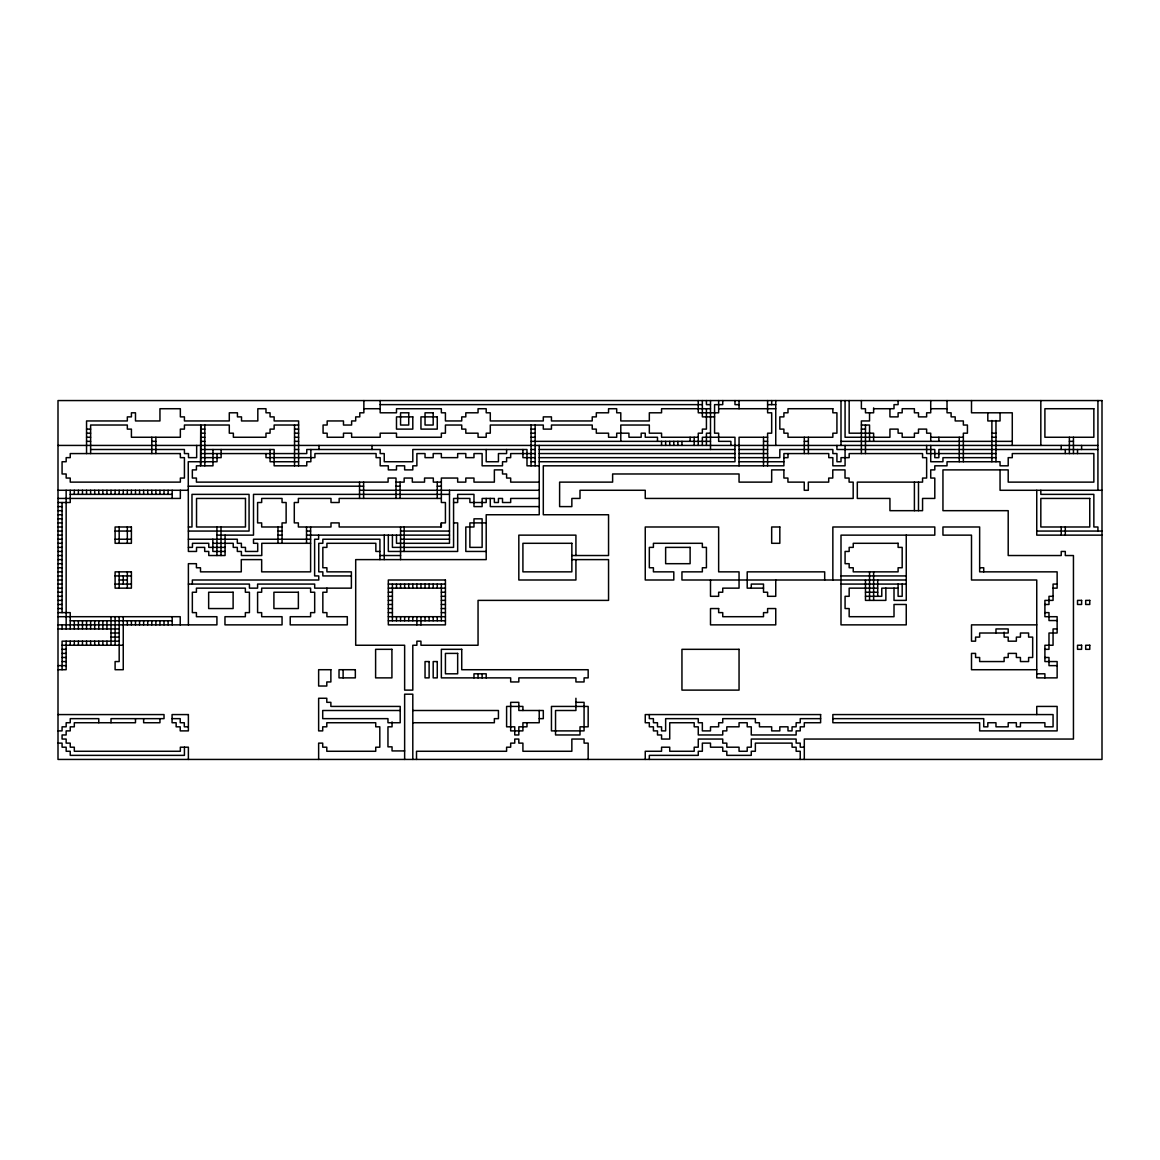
<?xml version="1.0" encoding="UTF-8"?>
<svg xmlns="http://www.w3.org/2000/svg" width="1160" height="1160" viewBox="0 0 1160 1160"><rect width="100%" height="100%" fill="white"/><g stroke="black" fill="none" stroke-linecap="round" stroke-linejoin="round"><path stroke-width="1.5" d="M396.01 498.438L396.01 478.05L388.092 478.05L388.092 482.125L196.417 482.125L196.417 478.05L192.343 478.05L192.343 469.887L196.417 469.887L196.417 465.812L200.492 465.812L200.738 425.024L200.738 465.812L212.976 465.812L212.976 449.5M440.742 526.988L441.351 522.899L445.425 522.899L445.425 502.512L441.351 502.512L441.351 478.05L457.663 478.05L457.663 482.125L465.812 482.125L465.812 478.05L473.976 478.05L473.976 482.125L494.363 482.125L494.363 469.887L502.512 469.887L502.512 473.976L506.601 473.976L506.601 478.05L510.675 478.05L510.675 482.125L539.226 482.125M380.175 404.637L702.351 404.637M710.5 404.637L706.425 404.637L706.425 400.562M739.05 404.637L734.976 404.637L734.976 400.562M767.601 404.637L775.75 404.637M363.863 408.726L380.175 408.726M710.5 408.726L661.562 408.726L661.562 412.8L649.324 412.8L649.324 420.95L620.788 420.95L620.788 412.8L616.699 412.8L616.699 408.726L608.55 408.726L608.55 412.8L596.312 412.8L596.312 416.875L592.238 416.875L592.238 420.95L551.449 420.95L551.449 416.875L543.3 416.875L543.3 420.95L490.288 420.95L490.288 412.8L486.2 412.8L486.2 408.726L478.05 408.726L478.05 412.8L465.812 412.8L465.812 416.875L461.738 416.875L461.738 420.95L445.425 420.95L445.425 412.8L441.351 412.8L441.351 408.726L396.488 408.726L396.488 412.8L380.175 412.8L380.175 400.562M718.649 408.726L775.75 408.726M873.625 408.726L894.012 408.726L894.012 404.637L898.101 404.637L898.101 400.562M930.726 408.726L947.024 408.726M714.574 416.875L702.351 416.875L702.351 400.562M298.613 425.024L274.137 425.024L274.137 429.113L270.062 429.113L270.062 433.188L265.988 433.188L265.988 437.262L233.363 437.262L233.363 433.188L229.288 433.188L229.288 425.024L184.425 425.024L184.425 429.113L180.351 429.113L180.351 437.262L131.413 437.262L131.413 429.113L127.325 429.113L127.325 425.024L90.625 425.024L90.625 453.575M861.387 425.038L869.551 425.038L869.551 441.351M86.55 429.113L90.625 429.113M200.738 429.113L204.812 429.113M294.538 429.113L298.613 429.113M531.062 429.113L535.137 429.113M861.387 429.113L865.476 429.113M86.55 433.188L90.625 433.188M200.738 433.188L204.812 433.188M294.538 433.188L298.613 433.188M531.062 433.188L535.137 433.188M710.5 433.188L706.425 433.188L706.425 445.425M991.887 433.188L995.976 433.188M86.55 437.262L90.625 437.262M200.738 437.262L204.812 437.262M294.538 437.262L298.613 437.262M531.062 437.262L535.137 437.262M698.262 437.262L661.562 437.262L661.562 433.188L649.324 433.188L649.324 425.038L620.788 425.038L620.788 441.351M767.601 437.262L739.05 437.262L739.05 465.812M930.726 437.262L963.351 437.262M991.887 437.262L995.976 437.262M86.55 441.351L90.625 441.351M151.8 441.351L155.875 441.351M200.738 441.351L204.812 441.351M294.538 441.351L298.613 441.351M531.062 441.351L710.5 441.351M763.512 441.351L767.601 441.351M804.301 441.351L808.375 441.351M841 441.351L1012.274 441.351M1069.375 441.351L1073.449 441.351M58 445.425L200.492 445.425M200.738 445.425L1097.926 445.425M90.625 449.5L184.425 449.5L184.425 453.575L188.5 453.575L188.5 457.649L196.663 457.649L196.663 445.425M200.738 449.5L274.137 449.5L274.137 465.812L306.762 465.812L306.762 461.738L310.851 461.738L310.851 449.5M294.538 449.5L298.613 449.5M531.062 449.5L535.137 449.5M539.226 449.5L734.976 449.5M739.05 449.5L767.601 449.5M1097.926 449.5L938.875 449.5L938.875 457.663L934.801 457.663L934.801 449.5L836.926 449.5L836.926 445.425M200.738 453.575L306.762 453.575L306.762 449.5L380.175 449.5L380.175 453.575L384.25 453.575L384.25 461.738L412.8 461.738L412.8 449.5L526.988 449.5L526.988 465.812L539.226 465.812M535.137 453.575L510.675 453.575L510.675 457.663L506.601 457.663L506.601 461.738L502.512 461.738L502.512 465.812L482.125 465.812L482.125 453.575L473.976 453.575L473.976 457.663L465.812 457.663L465.812 453.575L457.663 453.575L457.663 457.649L441.351 457.649L441.351 453.575L433.188 453.575L433.188 457.649L425.038 457.649L425.038 453.575L416.875 453.575L416.875 465.812L412.8 465.812L412.8 469.887L404.637 469.887L404.637 465.812L396.488 465.812L396.488 469.887L388.325 469.887L388.325 465.812L380.175 465.812L380.175 457.649L376.101 457.649L376.101 453.575L314.925 453.575L314.925 457.649L265.988 457.649L265.988 453.575M539.226 453.575L734.976 453.575M739.05 453.575L767.601 453.575M995.976 453.575L926.637 453.575L926.637 445.425M200.738 457.649L221.125 457.649L221.125 449.5M535.137 457.663L522.913 457.663L522.913 449.5M539.226 457.663L734.976 457.663M739.05 457.663L779.824 457.663L779.824 449.5L832.851 449.5L832.851 453.575L836.926 453.575L836.926 461.738L841 461.738L841 457.663L849.163 457.663L849.163 453.575L922.562 453.575L922.562 457.663L926.637 457.663L926.637 478.05L922.562 478.05L922.562 482.125L857.312 482.125L857.312 498.438L889.938 498.438L889.938 510.675L922.562 510.675L922.562 498.438L934.801 498.438L934.801 478.05L930.726 478.05L930.726 469.887L934.801 469.887L934.801 465.812L947.024 465.812L947.024 461.738L1000.051 461.738L1000.051 465.812L1008.199 465.812L1008.199 457.663L1012.274 457.663L1012.274 453.575L1093.851 453.575L1093.851 482.125L1008.199 482.125L1008.199 469.887L942.949 469.887L942.949 510.675L1008.199 510.675L1008.199 555.524L1061.226 555.538L1061.226 551.449L1065.301 551.449L1065.301 555.538L1073.449 555.538L1073.449 739.05L804.301 739.05L804.301 759.438M783.899 457.663L787.988 457.663L787.988 453.575M995.976 457.663L942.949 457.663L942.949 461.738L930.726 461.738L930.726 445.425M200.492 461.738L188.254 461.738L188.384 551.449L196.533 551.449L196.533 547.375L204.696 547.375L204.696 551.449L208.771 551.449L208.771 555.524L225.083 555.524L225.083 535.137M200.738 461.738L217.05 461.738L217.05 453.575M298.613 461.738L270.062 461.738L270.062 449.5M531.062 461.738L535.137 461.738M539.226 461.738L734.976 461.738L734.976 437.262L702.351 437.262L702.351 445.425M739.05 461.738L783.899 461.738M396.01 482.125L404.159 482.125L404.159 478.05L412.322 478.05L412.322 482.125L424.546 482.125L424.546 478.05L433.303 478.05L433.303 482.125L441.351 482.125M188.254 486.2L363.617 486.2M396.01 486.2L400.084 486.2M437.262 486.2L441.351 486.2M58 490.274L188.384 490.274M359.542 490.274L539.226 490.274M1102 490.288L1000.051 490.288L1000.051 469.887M70.238 494.363L172.188 494.363M449.5 494.363L253.504 494.363L253.504 535.137L216.92 535.137M58 498.438L180.337 498.438L180.337 490.274M441.351 498.438L339.155 498.438L339.155 502.512L330.992 502.512L330.992 498.438L298.367 498.438L298.367 502.512L294.292 502.512L294.292 522.899L298.367 522.899L298.367 526.988L330.992 526.988L330.992 522.899L339.155 522.899L339.155 526.988L441.351 526.988L441.351 522.899M539.226 498.438L510.675 498.438L510.675 502.512L502.512 502.512L502.512 498.438L498.438 498.438L498.438 502.512L494.363 502.512L494.363 498.438L482.125 498.438L482.125 506.601L473.976 506.601L473.976 494.363L457.663 494.363L457.663 502.512L453.575 502.512M58 502.512L70.238 502.512L70.238 490.274M58 506.601L62.075 506.601M539.226 506.601L490.288 506.601L490.288 498.438M58 510.675L62.075 510.675M58 514.75L62.075 514.75M58 518.824L62.075 518.824M58 522.899L62.075 522.899M453.575 522.899L457.663 522.899L457.663 551.449L388.325 551.449L388.325 535.137M486.2 522.899L469.887 522.899L469.887 547.375L482.125 547.375L482.125 518.824L473.976 518.824L473.976 526.988L465.812 526.988L465.812 551.449L486.2 551.449M58 526.988L62.075 526.988M188.384 526.988L191.98 526.988L191.98 494.363L249.067 494.363L249.067 531.062L188.384 531.062M282.054 526.988L261.667 526.988L261.667 522.899L257.592 522.899L257.592 502.512L261.667 502.512L261.667 498.438L282.054 498.438L282.054 502.512L286.129 502.512L286.129 522.899L282.054 522.899L282.054 543.3M58 531.062L62.075 531.062M115.101 531.062L131.399 531.062M277.98 531.062L282.054 531.062M306.53 531.062L310.605 531.062M400.562 531.062L449.5 531.062M1036.75 531.062L1102 531.062M58 535.137L62.075 535.137M277.98 535.137L282.054 535.137M306.53 535.137L449.5 535.137M1102 535.137L1036.75 535.137L1036.75 490.288M58 539.226L62.075 539.226M115.101 539.226L131.399 539.226M188.384 539.226L237.321 539.226L237.321 543.3L241.396 543.3L241.396 547.375L245.47 547.375L245.47 551.449L257.708 551.449L257.708 543.3L253.504 543.3L253.504 539.226L310.605 539.226M400.562 539.226L449.5 539.226M58 543.3L62.075 543.3M212.845 543.3L233.232 543.3L233.232 547.375L237.321 547.375L237.321 551.449L241.396 551.449L241.396 555.524L261.783 555.524L261.783 543.3L310.605 543.3M58 547.375L62.075 547.375M188.384 547.375L192.458 547.375L192.458 543.3L208.771 543.3L208.771 547.375L225.083 547.375M58 551.449L62.075 551.449M225.083 551.449L212.845 551.449L212.845 539.226M379.929 551.449L375.854 551.449L375.854 543.3L326.917 543.3L326.917 547.375L322.842 547.375L322.842 567.762L326.917 567.762L326.917 571.851L351.379 571.851L351.379 588.149L314.679 588.149L314.679 584.074L257.592 584.074L257.592 588.149L249.429 588.149L249.429 584.074L188.384 584.074M58 555.524L62.075 555.524M379.929 555.524L400.562 555.524M571.837 555.524L608.55 555.524L608.55 514.75L543.3 514.75L543.3 465.812L783.899 465.812L783.899 453.575L828.762 453.575L828.762 457.663L832.851 457.663L832.851 465.812L845.074 465.812L845.074 445.425M58 559.613L62.075 559.613M571.851 559.613L608.55 559.613L608.55 600.387L478.05 600.387L478.05 645.25L420.95 645.25L420.95 641.175L416.875 641.175L416.875 645.25L412.8 645.25L412.8 690.113L404.637 690.113L404.637 645.25L355.7 645.25L355.7 559.613L486.2 559.613L486.2 514.75L539.226 514.75L539.226 445.425M58 563.688L62.075 563.688M58 567.762L62.075 567.762M979.649 567.762L983.738 567.762L983.738 571.851M58 571.851L62.075 571.851M58 575.925L62.075 575.925M115.101 575.925L131.399 575.925M351.379 575.925L322.842 575.925L322.842 571.851L318.754 571.851L318.754 543.3L322.842 543.3L322.842 539.226L379.929 539.226L379.929 559.613M841 575.925L906.25 575.925M58 580L62.075 580M119.175 580L127.325 580M906.25 580L681.949 580L681.949 571.851L702.351 571.851L702.351 567.762L706.425 567.762L706.425 547.375L702.351 547.375L702.351 543.3L653.413 543.3L653.413 547.375L649.324 547.375L649.324 567.762L653.413 567.762L653.413 571.851L673.8 571.851L673.8 580L645.25 580L645.25 526.988L718.649 526.988L718.649 571.851L739.05 571.851L739.05 588.149L722.738 588.149L722.738 592.238L718.649 592.238L718.649 596.312L710.5 596.312L710.5 580M58 584.074L62.075 584.074M115.101 584.074L131.399 584.074M388.325 584.074L445.425 584.074M841 584.074L906.25 584.074M1057.137 584.074L1053.062 584.074L1053.062 600.387L1044.899 600.387L1044.899 616.699L1057.137 616.699L1057.137 633.012L1048.988 633.012L1048.988 649.324L1044.899 649.324M58 588.149L62.075 588.149M388.325 588.149L445.425 588.149M763.512 588.149L747.199 588.149L747.199 571.851L824.688 571.851L824.688 580M877.699 588.149L849.163 588.149L849.163 596.312L845.074 596.312L845.074 608.55L849.163 608.55L849.163 616.699L894.012 616.699L894.012 604.476L906.25 604.476L906.25 624.863L841 624.863L841 535.137L934.801 535.137L934.801 526.988L832.851 526.988L832.851 580M898.101 588.149L881.774 588.149L881.774 596.312L865.476 596.312M1053.062 588.149L1057.137 588.149L1057.137 571.851L979.649 571.851L979.649 526.988L942.949 526.988L942.949 535.137L971.5 535.137L971.5 580L1036.75 580L1036.75 677.875L1057.137 677.875L1057.137 661.562L1044.899 661.562L1044.899 645.25L1053.062 645.25L1053.062 628.938L1057.137 628.938M58 592.238L62.075 592.238M388.325 592.238L392.413 592.238M441.351 592.238L445.425 592.238M865.476 592.238L877.699 592.238M58 596.312L62.075 596.312M388.325 596.312L392.413 596.312M441.351 596.312L445.425 596.312M1053.062 596.312L1048.988 596.312L1048.988 604.476L1044.899 604.476M58 600.387L62.075 600.387M388.325 600.387L392.413 600.387M441.351 600.387L445.425 600.387M58 604.462L62.075 604.462M388.325 604.476L392.413 604.476M441.351 604.476L445.425 604.476M58 608.55L62.075 608.55M388.325 608.55L392.413 608.55M441.351 608.55L445.425 608.55M58 612.625L70.238 612.625L70.238 628.938M388.325 612.625L392.413 612.625M441.351 612.625L445.425 612.625M1044.899 612.625L1048.988 612.625L1048.988 620.557L1057.137 620.557M58 616.699L180.221 616.699L180.221 624.863M388.325 616.699L445.425 616.699M70.238 620.774L172.188 620.774M388.325 620.774L445.425 620.774M58 624.863L216.92 624.863L216.92 616.699L196.417 616.699L196.417 612.625L192.343 612.625L192.343 592.238L196.417 592.238L196.417 588.149L245.355 588.149L245.355 592.238L249.429 592.238L249.429 612.625L245.355 612.625L245.355 616.699L224.968 616.699L224.968 624.863L282.054 624.863L282.054 616.699L261.667 616.699L261.667 612.625L257.592 612.625L257.592 592.238L261.667 592.238L261.667 588.149L310.605 588.149L310.605 592.238L314.679 592.238L314.679 612.625L310.605 612.625L310.605 616.699L290.217 616.699L290.217 624.863L347.304 624.863L347.304 616.699L326.917 616.699L326.917 612.625L322.842 612.625L322.842 592.238L326.917 592.238L326.917 588.149M1036.75 624.863L971.5 624.863L971.5 641.175L975.574 641.175L975.574 637.101L979.649 637.101L979.649 633.012L1008.199 633.012L1008.199 628.938L995.976 628.938L995.976 633.012M58 628.938L119.175 628.938M111.012 633.012L119.175 633.012M111.012 637.087L119.175 637.087M119.175 641.175L62.075 641.175L62.075 669.712M62.075 645.25L123.25 645.25M62.075 649.324L66.149 649.324M62.075 653.399L66.149 653.399M62.075 657.488L66.149 657.488M1044.899 657.488L1048.988 657.488L1048.988 665.637L1057.137 665.637M62.075 661.562L66.149 661.562M58 665.637L66.149 665.637M58 669.712L66.149 669.712L66.149 641.175M1036.75 669.726L971.5 669.726L971.5 653.399L975.574 653.399L975.574 657.488L979.649 657.488L979.649 661.562L1004.125 661.562L1004.125 657.488L1008.199 657.488L1008.199 653.399L1016.363 653.399L1016.363 657.488L1020.438 657.488L1020.438 661.562L1028.601 661.562L1028.601 657.488L1032.676 657.488L1032.676 637.101L1028.601 637.101L1028.601 633.012L1020.438 633.012L1020.438 637.101L1016.363 637.101L1016.363 641.175L1008.199 641.175L1008.199 637.101L1004.125 637.101L1004.125 632.2M1036.75 673.8L1044.899 673.8L1044.899 677.875M575.925 702.337L584.074 702.337L584.074 730.887L551.449 730.887L551.449 706.425L588.163 706.425L588.163 726.812L580 726.812L580 734.962L555.538 734.962L555.538 710.5L575.925 710.5L575.925 698.262M400.2 710.5L322.712 710.5L322.712 718.649L387.962 718.649L387.962 722.738L400.2 722.738L400.2 706.425L330.875 706.425L330.875 702.337L326.801 702.337L326.801 698.262L318.637 698.262L318.637 730.887L322.712 730.887L322.712 726.812L326.801 726.812L326.801 722.738L375.738 722.738L375.738 726.812L379.813 726.812L379.813 747.199L375.738 747.199L375.738 751.274L326.801 751.274L326.801 747.199L322.712 747.199L322.712 743.125L318.637 743.125L318.637 759.438M412.8 710.5L498.438 710.5L498.438 718.649L494.363 718.649L494.363 722.738L412.8 722.738M58 714.574L164.024 714.574L164.024 718.649L111.012 718.649L111.012 722.738M172.071 718.649L180.221 718.649L180.221 722.738L184.295 722.738L184.295 726.812L188.384 726.812M539.226 718.649L543.3 718.649L543.3 710.5L518.824 710.5L518.824 702.337L510.675 702.337L510.675 730.887L522.913 730.887L522.913 722.738L539.226 722.738L539.226 710.5M820.613 718.649L800.226 718.649L800.226 722.738L796.137 722.738L796.137 726.812L792.062 726.812L792.062 730.887L787.988 730.887L787.988 726.812L779.824 726.812L779.824 730.887L771.676 730.887L771.676 726.812L759.438 726.812L759.438 722.738L755.363 722.738L755.363 718.649L722.738 718.649L722.738 722.738L718.649 722.738L718.649 726.812L710.5 726.812L710.5 730.887L702.351 730.887L702.351 722.738L698.262 722.738L698.262 718.649L665.637 718.649L665.637 730.887L661.562 730.887L661.562 726.812L657.488 726.812L657.488 722.738L653.413 722.738L653.413 718.649L649.324 718.649L649.324 714.574M832.851 718.649L983.738 718.649L983.738 726.812L987.812 726.812L987.812 722.738L995.976 722.738L995.976 726.812L1008.199 726.812L1008.199 722.738L1016.363 722.738L1016.363 726.812L1020.438 726.812L1020.438 722.738L1044.899 722.738L1044.899 726.812L1053.062 726.812L1053.062 714.574L832.851 714.574L832.851 722.738L979.649 722.738L979.649 730.887L1057.137 730.887L1057.137 706.425L1036.75 706.425L1036.75 714.574M58 730.887L62.075 730.887L62.075 726.812L66.163 726.812L66.163 722.738L70.238 722.738L70.238 718.649L98.788 718.649L98.774 722.738M58 743.125L62.075 743.125L62.075 747.199L66.163 747.199L66.163 751.274L70.238 751.274L70.238 755.363L184.425 755.363L184.425 747.199M804.301 747.199L800.226 747.199L800.226 743.125L796.137 743.125L796.137 739.05L751.274 739.05L751.274 747.199L747.199 747.199L747.199 751.274L739.05 751.274L739.05 747.199L726.812 747.199L726.812 743.125L722.738 743.125L722.738 739.05L698.262 739.05L698.262 747.199L694.188 747.199L694.188 751.274L669.726 751.274L669.726 747.199L661.562 747.199L661.562 751.274L645.25 751.274L645.25 759.438M404.637 750.926L392.051 750.926L392.051 746.837L387.962 746.837L387.962 726.812L392.051 726.812L392.051 721.911M1097.926 400.562L1097.926 490.288M1097.926 531.062L1097.926 526.988L1093.851 526.988L1093.851 494.363L1040.824 494.363L1040.824 490.288M1081.613 445.425L1081.613 449.5M1077.524 449.5L1077.524 453.575M1073.449 437.262L1073.449 453.575M1069.375 437.262L1069.375 453.575M1065.301 449.5L1065.301 453.575M1065.301 526.988L1065.301 535.137M1061.226 445.425L1061.226 449.5M1061.226 526.988L1061.226 535.137M1040.824 400.562L1040.824 445.425M1012.274 445.425L1012.274 412.8L971.5 412.8L971.5 400.562M1000.051 412.8L1000.051 420.95L987.812 420.95L987.812 412.8M995.976 420.5L995.976 461.738M991.887 420.5L991.887 461.738M963.351 461.738L963.351 433.188L967.426 433.188L967.426 425.038L963.351 425.038L963.351 420.95L955.188 420.95L955.188 416.875L951.113 416.875L951.113 412.8L947.024 412.8L947.024 400.562M959.262 437.262L959.262 461.738M938.875 437.262L938.875 441.351M930.726 400.562L930.726 412.8L926.637 412.8L926.637 416.875L918.488 416.875L918.488 412.8L914.399 412.8L914.399 408.726L902.176 408.726L902.176 412.8L898.101 412.8L898.101 416.875L889.938 416.875L889.938 408.726M930.726 441.351L930.726 433.188L926.637 433.188L926.637 429.113L918.488 429.113L918.488 433.188L914.399 433.188L914.399 437.262L902.176 437.262L902.176 433.188L898.101 433.188L898.101 429.113L889.938 429.113L889.938 437.262L845.074 437.262L845.074 400.562M918.488 482.125L918.488 510.675M914.399 482.125L914.399 510.675M906.25 535.137L906.25 600.387L894.012 600.387L894.012 588.149M902.176 584.074L902.176 596.312L898.101 596.312L898.101 584.074M885.863 588.149L885.863 600.387L865.476 600.387L865.476 580M877.699 580L877.699 596.312M873.625 407.899L873.625 412.8L865.476 412.8L865.476 408.726L861.387 408.726L861.387 400.562M873.625 441.351L873.625 433.188L849.163 433.188L849.163 400.562M873.625 571.851L873.625 600.387M869.551 412.8L869.551 420.95L861.387 420.95L861.387 453.575M869.551 571.851L869.551 600.387M865.476 425.038L865.476 453.575M841 400.562L841 445.425M808.375 437.262L808.375 453.575M804.301 437.262L804.301 453.575M800.226 759.438L800.226 751.274L796.137 751.274L796.137 747.199L792.062 747.199L792.062 743.125L755.363 743.125L755.363 751.274L751.274 751.274L751.274 755.363L726.812 755.363L726.812 751.274L722.738 751.274L722.738 747.199L710.5 747.199L710.5 743.125L702.351 743.125L702.351 751.274L698.262 751.274L698.262 755.363L649.324 755.363L649.324 759.438M775.75 400.562L775.75 445.425M775.75 580L775.75 596.312L767.601 596.312L767.601 592.238L763.512 592.238L763.512 584.074L751.274 584.074L751.274 588.149M771.676 400.562L771.676 404.637M767.601 400.562L767.601 412.8L771.676 412.8L771.676 433.188L767.601 433.188L767.601 465.812M763.512 437.262L763.512 465.812M739.05 400.562L739.05 408.726M730.887 445.425L730.887 441.351L718.649 441.351L718.649 433.188L714.574 433.188L714.574 404.637L722.738 404.637L722.738 400.562M718.649 400.562L718.649 412.8L698.262 412.8L698.262 400.562M710.5 400.562L710.5 449.5M706.425 408.726L706.425 429.113L702.351 429.113L702.351 433.188L698.262 433.188L698.262 445.425M694.188 437.262L694.188 445.425M690.113 437.262L690.113 441.351M681.949 441.351L681.949 445.425M677.875 441.351L677.875 445.425M673.8 441.351L673.8 445.425M669.726 441.351L669.726 445.425M665.637 441.351L665.637 445.425M661.562 441.351L661.562 445.425M657.488 441.351L657.488 437.262L645.25 437.262L645.25 433.188L641.175 433.188L641.175 437.262L628.938 437.262L628.938 433.188L616.699 433.188L616.699 437.262L608.55 437.262L608.55 433.188L596.312 433.188L596.312 429.113L592.238 429.113L592.238 425.038L551.449 425.038L551.449 429.113L543.3 429.113L543.3 425.038L490.288 425.038L490.288 433.188L486.2 433.188L486.2 437.262L478.05 437.262L478.05 433.188L465.812 433.188L465.812 429.113L461.738 429.113L461.738 425.038L445.425 425.038L445.425 433.188L441.351 433.188L441.351 437.262L396.488 437.262L396.488 433.188L380.175 433.188L380.175 437.262L351.625 437.262L351.625 433.188L343.476 433.188L343.476 437.262L327.163 437.262L327.163 433.188L323.075 433.188L323.075 425.024L327.163 425.024L327.163 420.95L343.476 420.95L343.476 425.038L351.625 425.038L351.625 420.95L355.7 420.95L355.7 416.875L359.788 416.875L359.788 412.8L363.863 412.8L363.863 400.562M588.163 759.438L588.163 743.125L584.074 743.125L584.074 739.05L571.851 739.05L571.851 751.274L522.913 751.274L522.913 743.125L518.824 743.125L518.824 739.05L514.75 739.05L514.75 743.125L510.675 743.125L510.675 747.199L506.601 747.199L506.601 751.274L416.512 751.274L416.512 759.438M575.925 555.524L575.925 535.137L518.824 535.137L518.824 580L575.925 580L575.925 559.613M535.137 425.038L535.137 465.812M531.062 425.038L531.062 465.812M526.988 722.738L526.988 726.812L518.824 726.812L518.824 734.962L514.75 734.962L514.75 726.812L506.601 726.812L506.601 706.425L522.913 706.425L522.913 710.5M506.601 449.5L506.601 453.575L498.438 453.575L498.438 461.738L486.2 461.738L486.2 449.5M486.2 498.438L486.2 502.512L469.887 502.512L469.887 498.438L453.575 498.438L453.575 547.375L392.413 547.375L392.413 535.137M486.2 677.875L486.2 673.8L473.976 673.8L473.976 677.875M482.125 673.8L482.125 677.875M478.05 673.8L478.05 677.875M449.5 490.274L449.5 543.3L396.488 543.3L396.488 535.137M441.351 584.074L441.351 620.774M437.262 482.125L437.262 498.438M437.262 584.074L437.262 588.149M437.262 616.699L437.262 620.774M433.188 584.074L433.188 588.149M433.188 616.699L433.188 620.774M429.113 584.074L429.113 588.149M429.113 616.699L429.113 620.774M425.038 584.074L425.038 588.149M425.038 616.699L425.038 620.774M420.95 584.074L420.95 588.149M420.95 616.699L420.95 624.863M416.875 584.074L416.875 588.149M416.875 616.699L416.875 624.863M412.8 584.074L412.8 588.149M412.8 616.699L412.8 620.774M412.8 759.438L412.8 694.188L404.637 694.188L404.637 759.438M408.726 584.074L408.726 588.149M408.726 616.699L408.726 620.774M404.637 584.074L404.637 588.149M404.637 616.699L404.637 620.774M404.159 526.988L404.159 551.449M400.562 526.988L400.562 559.613M400.562 584.074L400.562 588.149M400.562 616.699L400.562 620.774M400.084 482.125L400.084 498.438M396.488 584.074L396.488 588.149M396.488 616.699L396.488 620.774M392.413 584.074L392.413 620.774M384.25 535.137L384.25 559.613M372.012 445.425L372.012 449.5M363.617 482.125L363.617 498.438M359.542 482.125L359.542 498.438M343.113 669.712L343.113 677.875M319 445.425L319 449.5M318.637 535.137L318.637 539.226L314.621 539.226L314.621 575.925L318.754 575.925L318.754 580L192.343 580L192.343 584.074M310.605 526.988L310.605 571.851L261.667 571.851L261.667 559.613L241.28 559.613L241.28 571.851L200.492 571.851L200.492 567.762L196.417 567.762L196.417 563.688L188.384 563.688L188.384 624.863M306.53 526.988L306.53 543.3M298.613 465.812L298.613 420.95L274.137 420.95L274.137 416.875L270.062 416.875L270.062 412.8L265.988 412.8L265.988 408.726L257.825 408.726L257.825 420.95L241.512 420.95L241.512 416.875L237.438 416.875L237.438 412.8L229.288 412.8L229.288 420.95L184.425 420.95L184.425 416.875L180.351 416.875L180.351 408.726L159.95 408.726L159.95 420.95L135.488 420.95L135.488 412.8L131.413 412.8L131.413 416.875L127.325 416.875L127.325 420.95L86.55 420.95L86.55 453.575M294.538 425.024L294.538 465.812M277.98 526.988L277.98 543.3M221.009 526.988L221.009 555.524M216.92 526.988L216.92 555.524M204.812 425.024L204.812 465.812M188.384 759.438L188.384 747.199L180.337 747.199L180.337 751.274L74.312 751.274L74.312 747.199L70.238 747.199L70.238 743.125L66.149 743.125L66.149 739.05L62.075 739.05L62.075 734.962L66.149 734.962L66.149 730.887L70.238 730.887L70.238 726.812L74.312 726.812L74.312 722.738L135.488 722.738L135.488 718.649M172.188 490.274L172.188 498.438M172.188 616.699L172.188 624.863M168.113 490.274L168.113 494.363M168.113 620.774L168.113 624.863M164.024 490.274L164.024 494.363M164.024 620.774L164.024 624.863M159.95 490.274L159.95 494.363M159.95 620.774L159.95 624.863M159.95 718.649L159.95 722.738L143.637 722.738L143.637 718.649M155.875 437.262L155.875 453.575M155.875 490.274L155.875 494.363M155.875 620.774L155.875 624.863M151.8 437.262L151.8 453.575M151.8 490.274L151.8 494.363M151.8 620.774L151.8 624.863M147.726 490.274L147.726 494.363M147.726 620.774L147.726 624.863M143.637 490.274L143.637 494.363M143.637 620.774L143.637 624.863M139.562 490.274L139.562 494.363M139.562 620.774L139.562 624.863M135.488 490.274L135.488 494.363M135.488 620.774L135.488 624.863M131.399 490.274L131.399 494.363M131.399 620.774L131.399 624.863M127.325 490.274L127.325 494.363M127.325 526.988L127.325 543.3M127.325 571.851L127.325 588.149M127.325 620.774L127.325 624.863M123.25 490.274L123.25 494.363M123.25 575.925L123.25 584.074M123.25 616.699L123.25 669.712L115.101 669.712L115.101 661.562L119.175 661.562L119.175 616.699M119.175 490.274L119.175 494.363M119.175 526.988L119.175 543.3M119.175 571.851L119.175 588.149M115.101 490.274L115.101 494.363M115.101 616.699L115.101 645.25M111.012 490.274L111.012 494.363M111.012 616.699L111.012 645.25M106.938 490.274L106.938 494.363M106.938 620.774L106.938 628.938M106.938 641.175L106.938 645.25M102.863 490.274L102.863 494.363M102.863 620.774L102.863 628.938M102.863 641.175L102.863 645.25M98.774 490.274L98.774 494.363M98.774 620.774L98.788 628.938M98.774 641.175L98.774 645.25M94.7 490.274L94.7 494.363M94.7 620.774L94.7 628.938M94.7 641.175L94.7 645.25M90.625 490.274L90.625 494.363M90.625 620.774L90.625 628.938M90.625 641.175L90.625 645.25M86.55 490.274L86.55 494.363M86.55 620.774L86.55 628.938M86.55 641.175L86.55 645.25M82.476 490.274L82.476 494.363M82.476 620.774L82.476 628.938M82.476 641.175L82.476 645.25M78.387 490.274L78.387 494.363M78.387 620.774L78.387 628.938M78.387 641.175L78.387 645.25M74.312 490.274L74.312 494.363M74.312 620.774L74.312 628.938M74.312 641.175L74.312 645.25M70.238 641.175L70.238 645.25M66.149 490.274L66.163 628.938M62.075 502.512L62.075 612.625M62.075 624.863L62.075 628.938M1102 400.562L58 400.562L58 759.438L1102 759.438L1102 400.562M832.851 408.726L787.988 408.726L787.988 412.8L783.899 412.8L783.899 416.875L779.824 416.875L779.824 429.113L783.899 429.113L783.899 433.188L787.988 433.188L787.988 437.262L832.851 437.262L832.851 433.188L836.926 433.188L836.926 412.8L832.851 412.8L832.851 408.726M1093.851 408.726L1044.899 408.726L1044.899 437.262L1093.851 437.262L1093.851 408.726M408.726 412.8L400.562 412.8L400.562 425.038L408.726 425.038L408.726 412.8M433.188 412.8L425.038 412.8L425.038 425.038L433.188 425.038L433.188 412.8M412.8 416.875L396.488 416.875L396.488 429.113L412.8 429.113L412.8 416.875M437.262 416.875L420.95 416.875L420.95 429.113L437.262 429.113L437.262 416.875M180.351 453.575L70.238 453.575L70.238 457.649L66.163 457.649L66.163 461.738L62.075 461.738L62.075 473.976L66.163 473.976L66.163 478.05L70.238 478.05L70.238 482.125L180.351 482.125L180.351 478.05L184.425 478.05L184.425 457.649L180.351 457.649L180.351 453.575M783.899 469.887L771.676 469.887L771.676 482.125L739.05 482.125L739.05 473.976L612.625 473.976L612.625 482.125L559.613 482.125L559.613 506.601L571.851 506.601L571.851 498.438L580 498.438L580 490.274L645.25 490.274L645.25 498.438L853.18 498.438L853.18 482.125L849.091 482.125L849.091 478.05L845.016 478.05L845.016 469.887L832.779 469.887L832.779 478.05L828.704 478.05L828.704 482.125L808.317 482.125L808.317 490.288L804.242 490.288L804.242 482.125L787.93 482.125L787.93 478.05L783.899 478.05L783.899 469.887M245.47 498.438L196.533 498.438L196.533 526.988L245.47 526.988L245.47 498.438M1089.762 498.438L1040.824 498.438L1040.824 526.988L1089.762 526.988L1089.762 498.438M131.399 526.988L115.101 526.988L115.101 543.3L131.399 543.3L131.399 526.988M779.824 526.988L771.676 526.988L771.676 543.3L779.824 543.3L779.824 526.988M571.851 543.3L522.913 543.3L522.913 571.851L571.851 571.851L571.851 543.3M898.101 543.3L853.238 543.3L853.238 547.375L849.163 547.375L849.163 551.449L845.074 551.449L845.074 563.688L849.163 563.688L849.163 567.762L853.238 567.762L853.238 571.851L898.101 571.851L898.101 567.762L902.176 567.762L902.176 547.375L898.101 547.375L898.101 543.3M690.113 547.375L665.637 547.375L665.637 563.688L690.113 563.688L690.113 547.375M131.399 571.851L115.101 571.851L115.101 588.149L131.399 588.149L131.399 571.851M445.425 580L388.325 580L388.325 624.863L445.425 624.863L445.425 580M233.117 592.238L208.655 592.238L208.655 608.55L233.117 608.55L233.117 592.238M298.367 592.238L273.905 592.238L273.905 608.55L298.367 608.55L298.367 592.238M1081.613 600.387L1077.524 600.387L1077.524 604.476L1081.613 604.476L1081.613 600.387M1089.762 600.387L1085.688 600.387L1085.688 604.476L1089.762 604.476L1089.762 600.387M718.649 608.55L710.5 608.55L710.5 624.863L775.75 624.863L775.75 608.55L767.601 608.55L767.601 612.625L763.512 612.625L763.512 616.699L722.738 616.699L722.738 612.625L718.649 612.625L718.649 608.55M1081.613 645.25L1077.524 645.25L1077.524 649.324L1081.613 649.324L1081.613 645.25M1089.762 645.25L1085.688 645.25L1085.688 649.324L1089.762 649.324L1089.762 645.25M391.921 649.324L375.608 649.324L375.608 677.875L391.921 677.875L391.921 649.324M461.738 649.324L441.351 649.324L441.351 677.875L510.675 677.875L510.675 681.949L518.824 681.949L518.824 677.875L575.925 677.875L575.925 681.949L584.074 681.949L584.074 677.875L588.163 677.875L588.163 669.726L461.738 669.726L461.738 649.324M739.05 649.324L681.949 649.324L681.949 690.113L739.05 690.113L739.05 649.324M457.663 653.399L445.425 653.399L445.425 673.8L457.663 673.8L457.663 653.399M429.113 661.562L425.038 661.562L425.038 677.875L429.113 677.875L429.113 661.562M437.262 661.562L433.188 661.562L433.188 677.875L437.262 677.875L437.262 661.562M330.875 669.712L318.637 669.712L318.637 686.024L326.801 686.024L326.801 681.949L330.875 681.949L330.875 669.712M355.337 669.712L339.024 669.712L339.024 677.875L355.337 677.875L355.337 669.712M188.384 714.574L172.071 714.574L172.071 722.738L176.146 722.738L176.146 726.812L180.221 726.812L180.221 730.887L188.384 730.887L188.384 714.574M820.613 714.574L645.25 714.574L645.25 722.738L649.324 722.738L649.324 726.812L653.413 726.812L653.413 730.887L657.488 730.887L657.488 734.962L661.562 734.962L661.562 739.05L669.726 739.05L669.726 722.738L694.188 722.738L694.188 726.812L698.262 726.812L698.262 734.962L722.738 734.962L722.738 730.887L726.812 730.887L726.812 726.812L739.05 726.812L739.05 722.738L747.199 722.738L747.199 726.812L751.274 726.812L751.274 734.962L796.137 734.962L796.137 730.887L800.226 730.887L800.226 726.812L804.301 726.812L804.301 722.738L820.613 722.738L820.613 714.574"/></g></svg>
